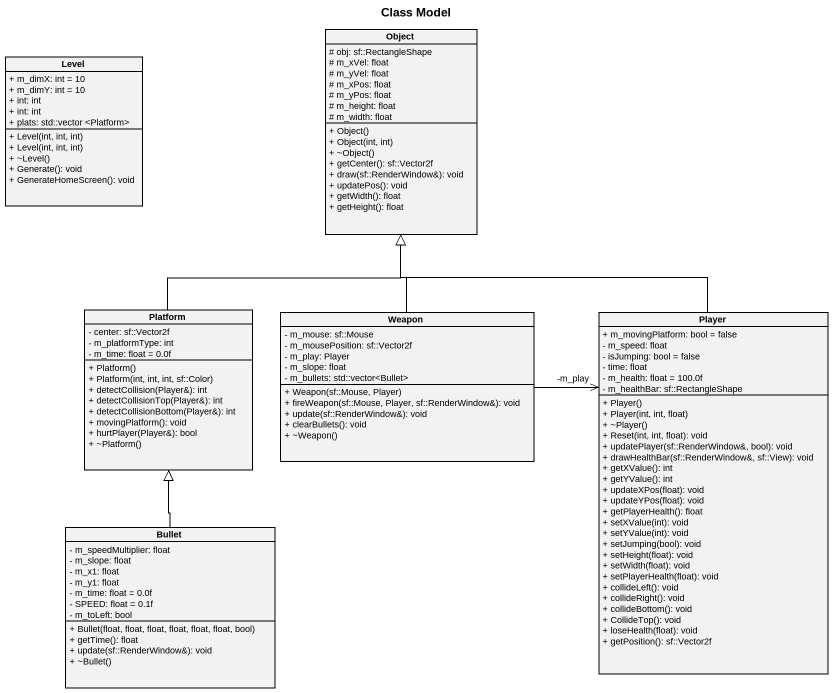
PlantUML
@startuml
title Class Model
hide circle
hide empty members
skinparam classAttributeIconSize 0
class "Object" as Object_ {
  # obj: sf::RectangleShape
  # m_xVel: float
  # m_yVel: float
  # m_xPos: float
  # m_yPos: float
  # m_height: float
  # m_width: float
  + Object()
  + Object(int, int)
  + ~Object()
  + getCenter(): sf::Vector2f
  + draw(sf::RenderWindow&): void
  + updatePos(): void
  + getWidth(): float
  + getHeight(): float
}
class Level {
  + m_dimX: int = 10
  + m_dimY: int = 10
  + int: int
  + int: int
  + plats: std::vector <Platform>
  + Level(int, int, int)
  + Level(int, int, int)
  + ~Level()
  + Generate(): void
  + GenerateHomeScreen(): void
}
class Platform {
  - center: sf::Vector2f
  - m_platformType: int
  - m_time: float = 0.0f
  + Platform()
  + Platform(int, int, int, sf::Color)
  + detectCollision(Player&): int
  + detectCollisionTop(Player&): int
  + detectCollisionBottom(Player&): int
  + movingPlatform(): void
  + hurtPlayer(Player&): bool
  + ~Platform()
}
class Weapon {
  - m_mouse: sf::Mouse
  - m_mousePosition: sf::Vector2f
  - m_play: Player
  - m_slope: float
  - m_bullets: std::vector<Bullet>
  + Weapon(sf::Mouse, Player)
  + fireWeapon(sf::Mouse, Player, sf::RenderWindow&): void
  + update(sf::RenderWindow&): void
  + clearBullets(): void
  + ~Weapon()
}
class Player {
  + m_movingPlatform: bool = false
  - m_speed: float
  - isJumping: bool = false
  - time: float
  - m_health: float = 100.0f
  - m_healthBar: sf::RectangleShape
  + Player()
  + Player(int, int, float)
  + ~Player()
  + Reset(int, int, float): void
  + updatePlayer(sf::RenderWindow&, bool): void
  + drawHealthBar(sf::RenderWindow&, sf::View): void
  + getXValue(): int
  + getYValue(): int
  + updateXPos(float): void
  + updateYPos(float): void
  + getPlayerHealth(): float
  + setXValue(int): void
  + setYValue(int): void
  + setJumping(bool): void
  + setHeight(float): void
  + setWidth(float): void
  + setPlayerHealth(float): void
  + collideLeft(): void
  + collideRight(): void
  + collideBottom(): void
  + CollideTop(): void
  + loseHealth(float): void
  + getPosition(): sf::Vector2f
}
class Bullet {
  - m_speedMultiplier: float
  - m_slope: float
  - m_x1: float
  - m_y1: float
  - m_time: float = 0.0f
  - SPEED: float = 0.1f
  - m_toLeft: bool
  + Bullet(float, float, float, float, float, float, bool)
  + getTime(): float
  + update(sf::RenderWindow&): void
  + ~Bullet()
}
Platform -up-|> Object_
Weapon -up-|> Object_
Weapon -right-> "-m_play" Player
Player -up-|> Object_
Bullet -up-|> Platform
@enduml
